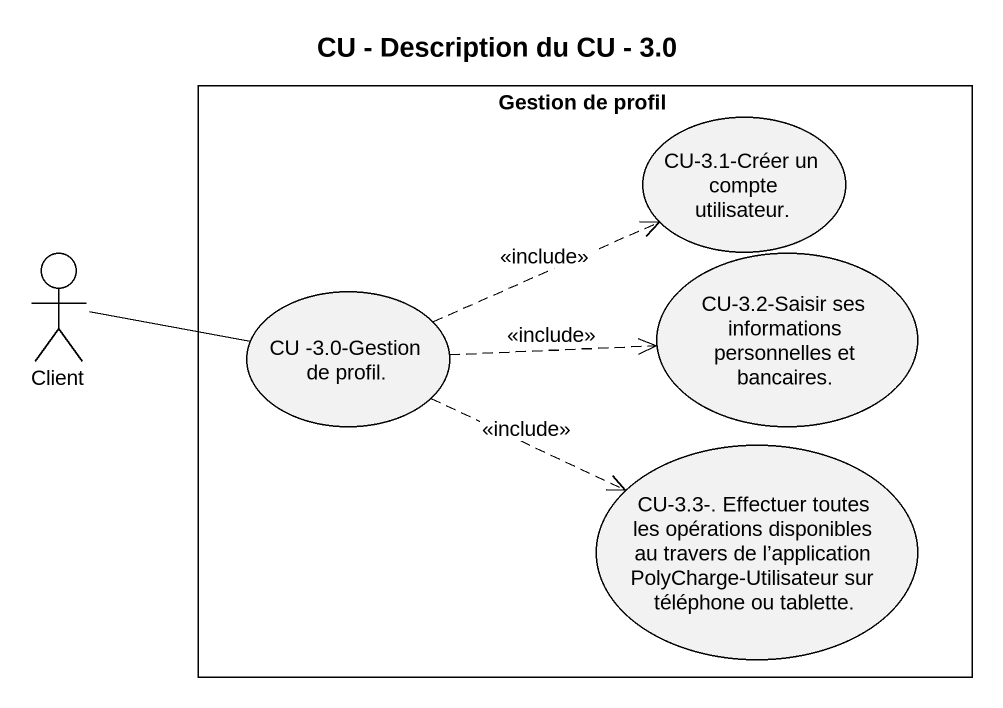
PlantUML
@startuml
title CU - Description du CU - 3.0
rectangle "Gestion de profil" as Gestion_de_profil {
  usecase "CU-3.1-Créer un compte utilisateur." as CU_3_1_Créer_un_compte
  usecase "CU-3.2-Saisir ses informations personnelles et bancaires." as CU_3_2_Saisir_ses
  usecase "CU -3.0-Gestion de profil." as CU_3_0_Gestion_de_profil
  usecase "CU-3.3-. Effectuer toutes les opérations disponibles au travers de l’application PolyCharge-Utilisateur sur téléphone ou tablette." as CU_3_3_Effectuer_toutes_les
}
actor Client
Client -right- CU_3_0_Gestion_de_profil
CU_3_0_Gestion_de_profil .right.> CU_3_1_Créer_un_compte : <<include>>
CU_3_0_Gestion_de_profil .right.> CU_3_2_Saisir_ses : <<include>>
CU_3_0_Gestion_de_profil .right.> CU_3_3_Effectuer_toutes_les : <<include>>
@enduml
